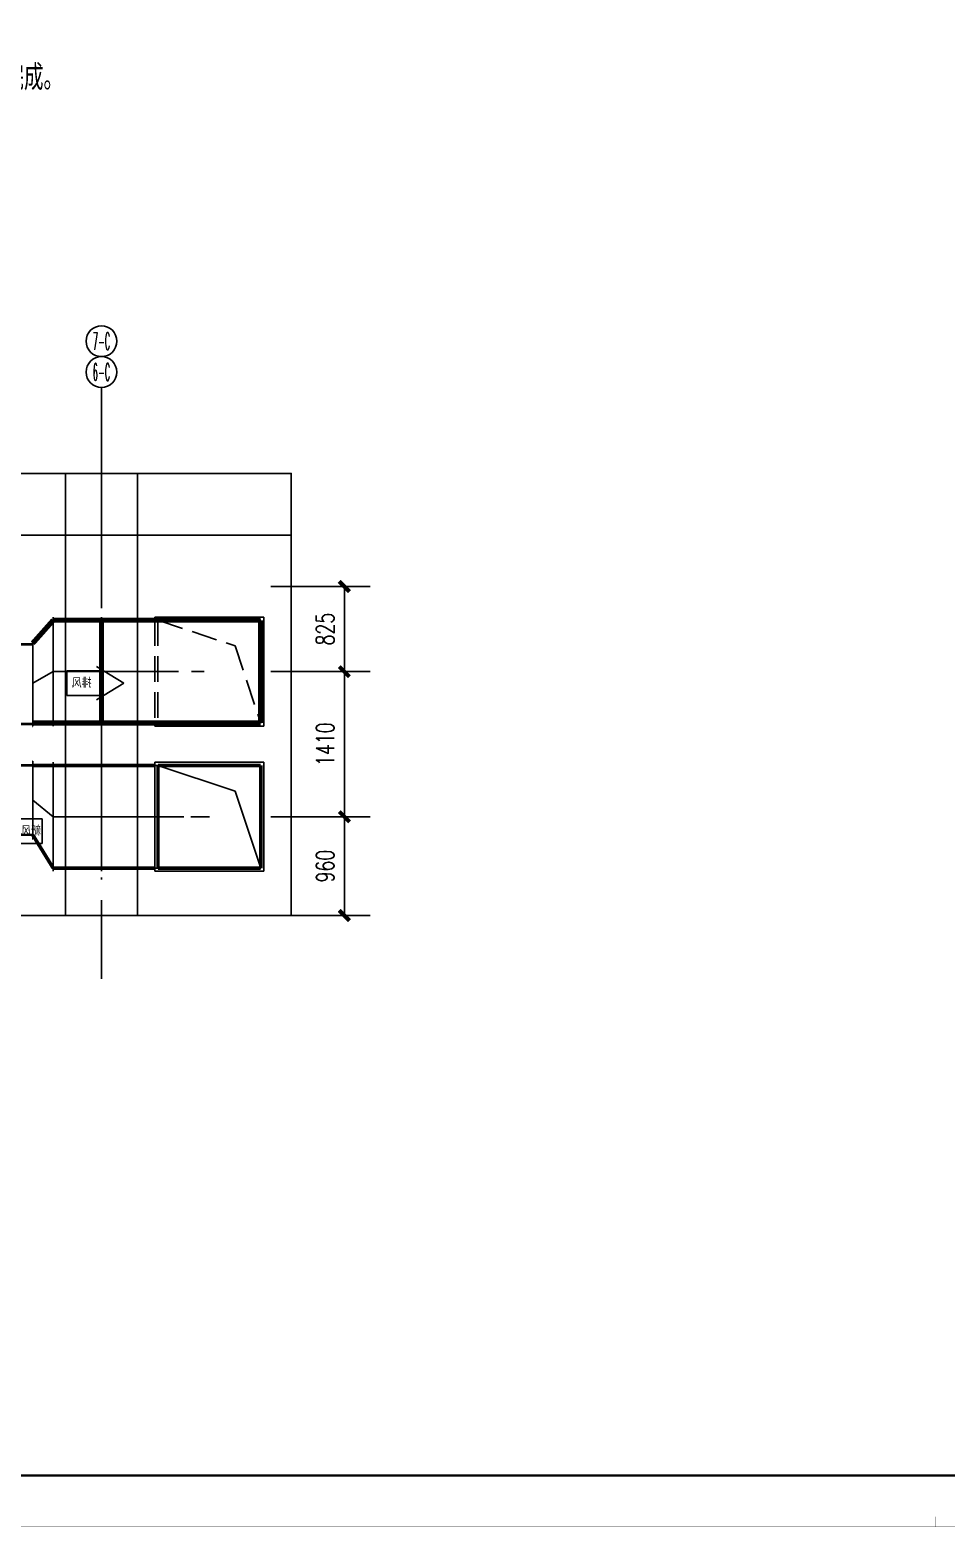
# Model space of a CAD drawing. Extents: x -778003 to -147913, y -2164908 to -814216.
# Drawn here: x -471916 to -462997, y -1303339 to -1288776 of the extents above; entities that cross this region are included whole.
import ezdxf
from ezdxf.enums import TextEntityAlignment as Align

# ---------------------------------------------------------------- set-up
doc = ezdxf.new("R2010")
doc.units = 0
doc.header["$LTSCALE"] = 1000
doc.header["$MEASUREMENT"] = 0
for name, pattern in [('CENTER2', [1.125, 0.75, -0.125, 0.125, -0.125]), ('DASH', [0.35, 0.25, -0.1]), ('结构柱网$0$DOTE', [2.42, 2, -0.2, 0.02, -0.2])]:
    doc.linetypes.add(name, pattern=pattern)
doc.layers.get('0').update_dxf_attribs({"linetype": 'CONTINUOUS'})
for name, color, linetype in [('00-风量计算', 6, 'CONTINUOUS'), ('DUCT-排风中心线', 5, 'CENTER2'), ('DUCT-排风法兰', 2, 'CONTINUOUS'), ('DUCT-排风管', 31, 'CONTINUOUS'), ('DUCT-排风管端线', 2, 'CONTINUOUS'), ('DUCT-新风中心线', 5, 'CENTER2'), ('DUCT-新风法兰', 2, 'CONTINUOUS'), ('DUCT-新风管', 3, 'CONTINUOUS'), ('DUCT-新风管端线', 2, 'CONTINUOUS'), ('EQ-空气机组', 7, 'CONTINUOUS'), ('Hvac-Hide', 8, 'DASH'), ('TH_DIM', 3, 'CONTINUOUS'), ('结构柱网$0$S-ANNO-DOTE', 230, '结构柱网$0$DOTE'), ('结构柱网$0$建-轴网-尺寸', 86, 'CONTINUOUS')]:
    doc.layers.add(name, color=color, linetype=linetype)
doc.layers.add('Dim', color=3, linetype='CONTINUOUS', lineweight=20)
doc.styles.add('_TCH_DIM_T3', font='SIMPLEX', dxfattribs={"width": 0.705882, "bigfont": 'GBCBIG'})
doc.styles.add('_THVAC_PIPEDN', font='ROS', dxfattribs={"width": 0.8, "height": 3.5, "bigfont": 'JD'})
doc.styles.get("Standard").update_dxf_attribs({"font": 'ros.shx', "width": 0.75, "bigfont": 'jd.shx'})
doc.styles.add('结构柱网$0$_TCH_AXIS', font='COMPLEX', dxfattribs={"bigfont": 'GBCBIG'})
doc.dimstyles.new('_TCH_ARCH&&100', dxfattribs={"dimtxt": 297.5, "dimasz": 100, "dimexe": 250, "dimexo": 300, "dimgap": 126.25, "dimtad": 1, "dimdec": 0, "dimzin": 0, "dimdsep": 46, "dimtxsty": '_TCH_DIM_T3', "dimblk": 'ARCHTICK', "dimcen": 0.09, "dimclrt": 7, "dimazin": 2, "dimtfac": 1, "dimtdec": 0, "dimtix": 1, "dimtmove": 2, "dimatfit": 3, "dimfxl": 0, "dimtolj": 1, "dimtzin": 0, "dimarcsym": 0})
doc.dimstyles.new('ISO-25', dxfattribs={"dimscale": 36, "dimtxt": 2.5, "dimasz": 2.5, "dimexe": 1.25, "dimexo": 0.625, "dimtad": 1, "dimtxsty": 'Standard', "dimcen": 2.5, "dimadec": 0, "dimazin": 0, "dimtfac": 1, "dimtmove": 0, "dimatfit": 3, "dimfxl": 0, "dimarcsym": 0})

# ---------------------------------------------------------------- blocks, each defined once
blk = doc.blocks.new('AirFlow_Left')
at = {"color": 1}
for p, q in [((-28.13, 0), (-17.04, 6.82)), ((-20, 5), (-5, 5)), ((-5, 5), (-5, -5)), ((-28.13, 0), (-17.04, -6.82)), ((-20, -5), (-5, -5))]:
    blk.add_line(p, q, dxfattribs=at)
blk.add_attdef('FLOWDES', (-15.09, -1.79), '', height=3.5, dxfattribs=at)
blk = doc.blocks.new('AirFlow_Right')
at = {"color": 1}
for p, q in [((28.13, 0), (17.04, 6.82)), ((20, 5), (5, 5)), ((5, 5), (5, -5)), ((28.13, 0), (17.04, -6.82)), ((20, -5), (5, -5))]:
    blk.add_line(p, q, dxfattribs=at)
blk.add_attdef('FLOWDES', (5.45, -1.78), '', height=3.5, dxfattribs=at)
blk = doc.blocks.new('*D60')
at = {"layer": 'Dim', "color": 0, "lineweight": -2}
for p, q in [((2973, -2840), (2883, -2840)), ((3063, -2840), (3103, -2840)), ((3511, -2840), (3193, -2840))]:
    blk.add_line(p, q, dxfattribs=at)
at = {"layer": 'Dim', "color": 0}
for points in [[(2973, -2825), (2973, -2855), (3063, -2840)], [(3193, -2825), (3193, -2855), (3103, -2840)]]:
    blk.add_solid(points, dxfattribs=at)
at = {"layer": 'Dim', "color": 0, "insert": (3397, -2772), "char_height": 90, "attachment_point": 5}
blk.add_mtext('DN40', dxfattribs=at)
blk = doc.blocks.new('*D61')
at = {"layer": 'Dim', "color": 0, "lineweight": -2}
for p, q in [((395.5, -242.5), (712, -242.5)), ((667, -927.5), (667, -332.5)), ((395.5, -1017.5), (712, -1017.5))]:
    blk.add_line(p, q, dxfattribs=at)
at = {"layer": 'Dim', "color": 0}
for points in [[(652, -332.5), (682, -332.5), (667, -242.5)], [(652, -927.5), (682, -927.5), (667, -1017.5)]]:
    blk.add_solid(points, dxfattribs=at)
at = {"layer": 'Dim', "color": 0, "insert": (599.5, -630), "char_height": 90, "attachment_point": 5, "rotation": 90}
blk.add_mtext('775', dxfattribs=at)
blk = doc.blocks.new('_ArchTick')
at = {"color": 0, "linetype": 'ByBlock', "const_width": 0.4}
blk.add_lwpolyline([(-0.5, -0.5), (0.5, 0.5)], dxfattribs=at)
blk = doc.blocks.new('*D70')
at = {"layer": 'TH_DIM', "color": 0, "lineweight": -2}
for p, q in [((-469572, -1294190), (-468605, -1294190)), ((-468855, -1295018), (-468855, -1294190)), ((-469572, -1295018), (-468605, -1295018))]:
    blk.add_line(p, q, dxfattribs=at)
at = {"layer": 'TH_DIM', "color": 0, "lineweight": -2, "xscale": 100, "yscale": 100, "zscale": 100}
for p, rotation in [((-468855, -1294190), 90), ((-468855, -1295018), 270)]:
    blk.add_blockref('_ArchTick', p, dxfattribs=dict(at, rotation=rotation))
at = {"layer": 'TH_DIM', "color": 7, "insert": (-469042, -1294604), "char_height": 175, "attachment_point": 5, "rotation": 90, "style": '_TCH_DIM_T3'}
blk.add_mtext('\\A1;825', dxfattribs=at)
blk = doc.blocks.new('*D71')
at = {"layer": 'TH_DIM', "color": 0, "lineweight": -2}
for p, q in [((-469572, -1295018), (-468605, -1295018)), ((-468855, -1296430), (-468855, -1295018)), ((-469572, -1296430), (-468605, -1296430))]:
    blk.add_line(p, q, dxfattribs=at)
at = {"layer": 'TH_DIM', "color": 0, "lineweight": -2, "xscale": 100, "yscale": 100, "zscale": 100}
for p, rotation in [((-468855, -1295018), 90), ((-468855, -1296430), 270)]:
    blk.add_blockref('_ArchTick', p, dxfattribs=dict(at, rotation=rotation))
at = {"layer": 'TH_DIM', "color": 7, "insert": (-469042, -1295724), "char_height": 175, "attachment_point": 5, "rotation": 90, "style": '_TCH_DIM_T3'}
blk.add_mtext('\\A1;1410', dxfattribs=at)
blk = doc.blocks.new('*D72')
at = {"layer": 'TH_DIM', "color": 0, "lineweight": -2}
for p, q in [((-469572, -1296430), (-468605, -1296430)), ((-468855, -1297390), (-468855, -1296430)), ((-469572, -1297390), (-468605, -1297390))]:
    blk.add_line(p, q, dxfattribs=at)
at = {"layer": 'TH_DIM', "color": 0, "lineweight": -2, "xscale": 100, "yscale": 100, "zscale": 100}
for p, rotation in [((-468855, -1296430), 90), ((-468855, -1297390), 270)]:
    blk.add_blockref('_ArchTick', p, dxfattribs=dict(at, rotation=rotation))
at = {"layer": 'TH_DIM', "color": 7, "insert": (-469042, -1296910), "char_height": 175, "attachment_point": 5, "rotation": 90, "style": '_TCH_DIM_T3'}
blk.add_mtext('\\A1;960', dxfattribs=at)
blk = doc.blocks.new('结构柱网$0$_AXISO')
blk.add_circle((0, 0), 0.5)
blk = doc.blocks.new('A1')
for points, const_width in [([(-584266, -1025182), (-500166, -1025182), (-500166, -965782), (-584266, -965782)], 5), ([(-507666, -966782), (-581766, -966782), (-581766, -1024182), (-507666, -1024182)], 50)]:
    blk.add_lwpolyline(points, close=True, dxfattribs=dict(const_width=const_width))
at = {"const_width": 5}
blk.add_lwpolyline([(-542216, -1025182), (-542216, -1024982)], dxfattribs=at)
blk = doc.blocks.new('A$C393802E7')
at = {"xscale": 24, "yscale": 24, "zscale": 24}
for name, p, values in [('AirFlow_Left', (11, -630), {'FLOWDES': '排风'}), ('AirFlow_Right', (11, -2070), {'FLOWDES': '新风'})]:
    blk.add_blockref(name, p, dxfattribs=at).add_auto_attribs(values)
at = {"layer": 'Dim'}
dim = blk.add_linear_dim(base=(667, -242.5), p1=(373, -1017.5), p2=(373, -242.5), angle=90, dimstyle='ISO-25', dxfattribs=at)
dim.commit()
dim.dimension.update_dxf_attribs({"geometry": '*D61', "text_midpoint": (599.5, -630)})
dim = blk.add_diameter_dim_2p(p1=(3063, -2840), p2=(3103, -2840), text='DN40', dimstyle='ISO-25', dxfattribs=at)
dim.commit()
dim.dimension.update_dxf_attribs({"geometry": '*D60', "text_midpoint": (3397.107, -2772.5)})

msp = doc.modelspace()

# ---------------------------------------------------------------- linework, layer by layer
msp.add_lwpolyline([(-482875.2, -1274138.1), (-442575.2, -1274138.1), (-442575.2, -1302838.1), (-482875.2, -1302838.1)], close=True)
at = {"layer": '00-风量计算', "color": 7}
for p, q in [((-471569.9, -1293090.2), (-471569.9, -1297390.2)), ((-470869.9, -1293090.2), (-470869.9, -1297390.2))]:
    msp.add_line(p, q, dxfattribs=at)
at = {"layer": '00-风量计算', "color": 4}
for points in [[(-469372.9, -1297390.2), (-478269.9, -1297390.2), (-478269.9, -1293090.2), (-469372.9, -1293090.2)], [(-469372.9, -1297390.2), (-478069.9, -1297390.2), (-478069.9, -1293090.2), (-469372.9, -1293090.2)], [(-469372.9, -1293690.2), (-478069.9, -1293690.2), (-478069.9, -1293090.2), (-469372.9, -1293090.2)]]:
    msp.add_lwpolyline(points, close=True, dxfattribs=at)
at = {"layer": 'DUCT-排风中心线'}
for p, q in [((-471689.5, -1295017.7), (-471889.5, -1295130.2)), ((-471219.9, -1295017.7), (-471689.3, -1295017.7)), ((-471219.6, -1295017.7), (-470169.6, -1295017.7))]:
    msp.add_line(p, q, dxfattribs=at)
at = {"layer": 'DUCT-排风法兰'}
for p, q in [((-471689.4, -1295547.7), (-471689.4, -1294487.7)), ((-471689.4, -1295547.7), (-471689.4, -1294487.7)), ((-471219.7, -1294487.7), (-471219.7, -1295547.7)), ((-469639.6, -1294487.7), (-470699.6, -1294487.7)), ((-470699.6, -1294487.7), (-470699.6, -1294517.7)), ((-469639.6, -1295547.7), (-469639.6, -1294487.7)), ((-471889.6, -1294712.7), (-471889.6, -1295547.7)), ((-471889.6, -1294712.7), (-471889.6, -1295547.7)), ((-470699.6, -1295517.7), (-470699.6, -1295547.7)), ((-470699.6, -1295547.7), (-469639.6, -1295547.7))]:
    msp.add_line(p, q, dxfattribs=at)
at = {"layer": 'DUCT-排风法兰', "const_width": 7.5, "elevation": -4485}
msp.add_lwpolyline([(-471889.7, -1294702.2), (-471889.7, -1295558.2)], dxfattribs=at)
at = {"layer": 'DUCT-排风管', "const_width": 50}
for points in [[(-471689.5, -1294517.7), (-471889.5, -1294742.7)], [(-471219.9, -1294517.7), (-471689.3, -1294517.7)], [(-471219.9, -1295517.7), (-471219.9, -1294517.7)], [(-471219.6, -1294517.7), (-469669.6, -1294517.7)], [(-469669.6, -1294517.7), (-469669.6, -1295517.7)], [(-471689.5, -1295517.7), (-471889.5, -1295517.7)], [(-471689.3, -1295517.7), (-471219.9, -1295517.7)], [(-471219.6, -1295517.7), (-469669.6, -1295517.7)]]:
    msp.add_lwpolyline(points, dxfattribs=at)
at = {"layer": 'DUCT-排风管', "const_width": 25, "elevation": -1495}
for points in [[(-471889.8, -1294752.2), (-472039.8, -1294752.2)], [(-472039.8, -1295527.2), (-471889.8, -1295527.2)]]:
    msp.add_lwpolyline(points, dxfattribs=at)
at = {"layer": 'DUCT-排风管端线'}
for p, q in [((-471689.5, -1295517.7), (-471689.5, -1294517.7)), ((-471689.3, -1294517.7), (-471689.3, -1295517.7)), ((-471219.6, -1295517.7), (-471219.6, -1294517.7)), ((-471889.5, -1294742.7), (-471889.5, -1295517.7))]:
    msp.add_line(p, q, dxfattribs=at)
at = {"layer": 'DUCT-新风中心线'}
for p, q in [((-471689.5, -1296430.1), (-471889.5, -1296267.6)), ((-471219.8, -1296430.1), (-471689.3, -1296430.1)), ((-471219.6, -1296430.1), (-470699.6, -1296430.1))]:
    msp.add_line(p, q, dxfattribs=at)
at = {"layer": 'DUCT-新风法兰'}
for p, q in [((-471889.6, -1295890.1), (-471889.6, -1296645.1)), ((-471689.4, -1296960.1), (-471689.4, -1295900.1)), ((-471219.7, -1295900.1), (-471219.7, -1296960.1)), ((-469639.6, -1295900.1), (-470699.6, -1295900.1)), ((-470699.6, -1295900.1), (-470699.6, -1296960.1)), ((-469639.6, -1296960.1), (-469639.6, -1295900.1)), ((-470699.6, -1296960.1), (-469639.6, -1296960.1))]:
    msp.add_line(p, q, dxfattribs=at)
at = {"layer": 'DUCT-新风法兰', "const_width": 7.5}
msp.add_lwpolyline([(-471889.6, -1295880.1), (-471889.6, -1296655.1)], dxfattribs=at)
at = {"layer": 'DUCT-新风管'}
for points, const_width in [([(-471889.7, -1295930.1), (-472039.7, -1295930.1)], 25), ([(-471689.5, -1295930.1), (-471889.5, -1295930.1)], 35), ([(-471219.8, -1295930.1), (-471689.3, -1295930.1)], 35), ([(-471219.6, -1295930.1), (-470699.6, -1295930.1)], 35), ([(-470669.6, -1295930.1), (-470669.6, -1296930.1)], 35), ([(-469669.6, -1295930.1), (-470669.6, -1295930.1)], 35), ([(-469669.6, -1296930.1), (-469669.6, -1295930.1)], 35), ([(-472039.7, -1296605.1), (-471889.7, -1296605.1)], 25), ([(-471689.5, -1296930.1), (-471889.5, -1296605.1)], 35), ([(-471689.3, -1296930.1), (-471219.8, -1296930.1)], 35), ([(-471219.6, -1296930.1), (-470699.6, -1296930.1)], 35), ([(-470669.6, -1296930.1), (-469669.6, -1296930.1)], 35)]:
    msp.add_lwpolyline(points, dxfattribs=dict(at, const_width=const_width))
at = {"layer": 'DUCT-新风管端线'}
for p, q in [((-471889.7, -1295930.1), (-471889.7, -1296605.1)), ((-471889.5, -1295930.1), (-471889.5, -1296605.1)), ((-471689.5, -1296930.1), (-471689.5, -1295930.1)), ((-471689.3, -1295930.1), (-471689.3, -1296930.1)), ((-471219.8, -1296930.1), (-471219.8, -1295930.1)), ((-471219.6, -1295930.1), (-471219.6, -1296930.1)), ((-470669.6, -1295930.1), (-469919.6, -1296180.1)), ((-469919.6, -1296180.1), (-469669.6, -1296930.1))]:
    msp.add_line(p, q, dxfattribs=at)
at = {"layer": 'Hvac-Hide'}
for p, q in [((-470699.6, -1294517.7), (-470699.6, -1295517.7)), ((-470669.6, -1294517.7), (-470669.6, -1295517.7)), ((-469669.6, -1294517.7), (-470669.6, -1294517.7)), ((-470669.6, -1294517.7), (-469919.6, -1294767.7)), ((-469669.6, -1295517.7), (-469669.6, -1294517.7)), ((-469919.6, -1294767.7), (-469669.6, -1295517.7)), ((-470669.6, -1295517.7), (-469669.6, -1295517.7)), ((-470699.6, -1295930.1), (-470669.6, -1295930.1)), ((-470669.6, -1295930.1), (-469669.6, -1295930.1)), ((-470669.6, -1295930.1), (-470669.6, -1295930.1)), ((-470669.6, -1295930.1), (-469669.6, -1295930.1)), ((-469669.6, -1295930.1), (-469669.6, -1296930.1)), ((-469669.6, -1295930.1), (-469669.6, -1296930.1)), ((-470699.6, -1296430.1), (-470169.6, -1296430.1)), ((-470669.6, -1296430.1), (-470169.6, -1296430.1)), ((-470669.6, -1296930.1), (-470699.6, -1296930.1)), ((-469669.6, -1296930.1), (-470669.6, -1296930.1)), ((-469669.6, -1296930.1), (-470669.6, -1296930.1)), ((-470669.6, -1296930.1), (-470669.6, -1296930.1))]:
    msp.add_line(p, q, dxfattribs=at)
at = {"layer": '结构柱网$0$S-ANNO-DOTE'}
msp.add_line((-471219.9, -1292399.9), (-471219.9, -1298006.5), dxfattribs=at)
at = {"layer": '结构柱网$0$建-轴网-尺寸'}
msp.add_line((-471219.9, -1292527.4), (-471219.9, -1292253.6), dxfattribs=at)

# ---------------------------------------------------------------- block references
at = {"xscale": 0.5, "yscale": 0.5, "zscale": 0.5}
msp.add_blockref('A1', (-191992, -790747.2), dxfattribs=at)
at = {"layer": 'EQ-空气机组', "xscale": -1}
msp.add_blockref('A$C393802E7', (-471666.9, -1294500.1), dxfattribs=at)
at = {"layer": '结构柱网$0$建-轴网-尺寸'}
ref = msp.add_blockref('结构柱网$0$_AXISO', (-471219.9, -1291803.6), dxfattribs=dict(at, xscale=300, yscale=300, zscale=300))
ref.add_attrib('A', '7-C', dxfattribs={"height": 169.71, "style": '结构柱网$0$_TCH_AXIS', "width": 0.344262}).set_placement((-471304.7, -1291888.4), (-471135, -1291888.4), align=Align.FIT)
ref = msp.add_blockref('结构柱网$0$_AXISO', (-471219.9, -1292103.6), dxfattribs=dict(at, xscale=300, yscale=300, zscale=300))
ref.add_attrib('A', '6-C', dxfattribs={"height": 169.71, "style": '结构柱网$0$_TCH_AXIS', "width": 0.344262}).set_placement((-471304.7, -1292188.4), (-471135, -1292188.4), align=Align.FIT)

# ---------------------------------------------------------------- texts
at = {"style": '_THVAC_PIPEDN', "width": 0.8}
msp.add_text('注：高压微雾系统用加湿管道采用不锈钢管，由专业厂家完成。', height=250, dxfattribs=at).set_placement((-476914.2, -1289361.6, -1000))

# ---------------------------------------------------------------- dimensions: what is measured, and where the dimension line sits
at = {"layer": 'TH_DIM'}
for p1, p2, text, picture, middle in [((-469871.7, -1295017.7), (-469871.7, -1294190.2), '825', '*D70', (-469042.3, -1294603.9)), ((-469871.7, -1296430.1), (-469871.7, -1295017.7), '1410', '*D71', (-469042.3, -1295723.9)), ((-469871.7, -1297390.2), (-469871.7, -1296430.1), '960', '*D72', (-469042.3, -1296910.1))]:
    dim = msp.add_aligned_dim(p1=p1, p2=p2, distance=-1017, text=text, dimstyle='_TCH_ARCH&&100', override={"dimtxt": 175, "dimgap": 100}, dxfattribs=at)
    dim.commit()
    dim.dimension.update_dxf_attribs({"geometry": picture, "text_midpoint": middle})

doc.saveas('drawing.dxf')
